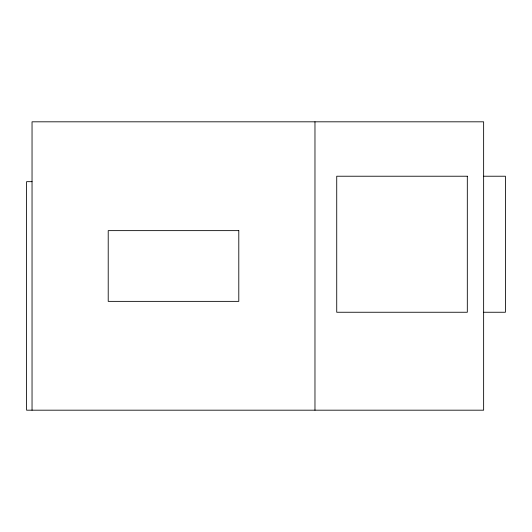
<?xml version="1.0" encoding="UTF-8"?>
<svg xmlns="http://www.w3.org/2000/svg" width="532" height="532" viewBox="0 0 532 532"><rect width="100%" height="100%" fill="white"/><g stroke="black" fill="none" stroke-linecap="round" stroke-linejoin="round"><path stroke-width="0.8" d="M483.635 176.225L505.4 176.225L505.4 312.251L483.635 312.251M32.04 181.665L26.6 181.665L26.6 410.185L483.635 410.185L483.635 121.815L32.04 121.815L32.04 410.185M314.971 121.815L314.971 410.185M467.315 176.225L336.729 176.225L336.729 312.251L467.315 312.251L467.315 176.225M238.795 230.635L108.215 230.635L108.215 301.365L238.795 301.365L238.795 230.635"/></g></svg>
